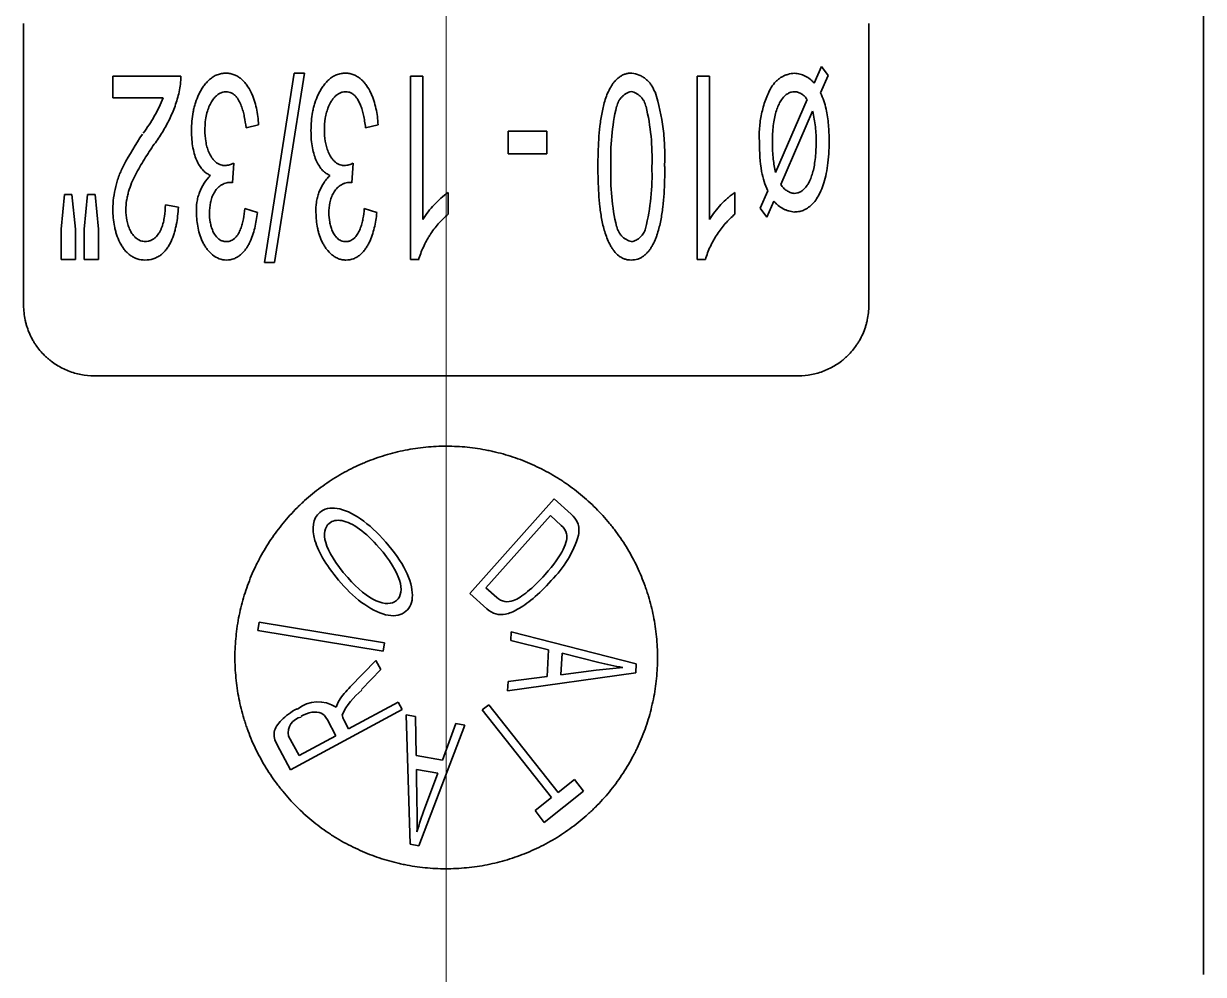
# Model space of a CAD drawing. Extents: x 6327 to 10269, y -393 to 3204.
# Drawn here: x 8702.67 to 8719.42, y 2379.53 to 2393.03 of the extents above; entities that cross this region are included whole.
import ezdxf

# ---------------------------------------------------------------- set-up
doc = ezdxf.new("R2010")
doc.units = 0
doc.header["$LTSCALE"] = 5
doc.layers.get('0').update_dxf_attribs({"linetype": 'CONTINUOUS', "lineweight": 0})
doc.layers.add('1', color=7, linetype='CONTINUOUS', true_color=0xffffff)

msp = doc.modelspace()

# ---------------------------------------------------------------- linework, layer by layer
at = {"color": 4}
msp.add_line((8708.673, 2412.526), (8708.673, 2312.526), dxfattribs=at)
at = {"layer": '1', "color": 7, "linetype": 'Continuous', "lineweight": 35}
for p, q in [((8719.423, 2379.526), (8719.423, 2419.026)), ((8702.673, 2389.026), (8702.673, 2393.026)), ((8714.673, 2393.026), (8714.673, 2389.026)), ((8713.897, 2392.178), (8714, 2392.417)), ((8714, 2392.417), (8714.095, 2392.29)), ((8703.939, 2392.279), (8704.904, 2392.279)), ((8703.939, 2392.279), (8703.939, 2391.971)), ((8706.093, 2389.635), (8706.515, 2392.322)), ((8706.66, 2392.322), (8706.237, 2389.635)), ((8706.515, 2392.322), (8706.66, 2392.322)), ((8708.164, 2392.279), (8708.342, 2392.279)), ((8708.164, 2392.279), (8708.164, 2389.679)), ((8708.342, 2390.245), (8708.342, 2392.279)), ((8712.234, 2392.279), (8712.412, 2392.279)), ((8712.234, 2392.279), (8712.234, 2389.679)), ((8712.412, 2390.245), (8712.412, 2392.279)), ((8714.095, 2392.29), (8713.988, 2392.043)), ((8704.654, 2391.971), (8703.939, 2391.971)), ((8713.35, 2390.913), (8713.796, 2391.948)), ((8713.875, 2391.781), (8713.425, 2390.741)), ((8706.01, 2391.589), (8705.831, 2391.547)), ((8707.706, 2391.589), (8707.528, 2391.547)), ((8709.551, 2391.498), (8710.102, 2391.498)), ((8709.551, 2391.498), (8709.551, 2391.177)), ((8710.102, 2391.177), (8710.102, 2391.498)), ((8710.102, 2391.177), (8709.551, 2391.177)), ((8705.637, 2390.766), (8705.657, 2391.046)), ((8707.333, 2390.767), (8707.353, 2391.046)), ((8703.205, 2390.105), (8703.253, 2390.6)), ((8703.253, 2390.6), (8703.36, 2390.6)), ((8703.36, 2390.6), (8703.41, 2390.105)), ((8703.534, 2390.105), (8703.58, 2390.6)), ((8703.58, 2390.6), (8703.689, 2390.6)), ((8703.689, 2390.6), (8703.738, 2390.105)), ((8708.701, 2390.32), (8708.701, 2390.629)), ((8712.771, 2390.32), (8712.771, 2390.629)), ((8713.13, 2390.404), (8713.237, 2390.65)), ((8704.686, 2390.453), (8704.87, 2390.42)), ((8705.813, 2390.4), (8705.992, 2390.342)), ((8707.51, 2390.4), (8707.688, 2390.342)), ((8713.227, 2390.279), (8713.13, 2390.404)), ((8713.324, 2390.506), (8713.227, 2390.279)), ((8703.205, 2390.105), (8703.205, 2389.679)), ((8703.41, 2389.679), (8703.41, 2390.105)), ((8703.534, 2390.105), (8703.534, 2389.679)), ((8703.738, 2389.679), (8703.738, 2390.105)), ((8703.41, 2389.679), (8703.205, 2389.679)), ((8703.738, 2389.679), (8703.534, 2389.679)), ((8706.237, 2389.635), (8706.093, 2389.635)), ((8708.279, 2389.679), (8708.164, 2389.679)), ((8712.352, 2389.679), (8712.234, 2389.679)), ((8703.673, 2388.026), (8713.673, 2388.026)), ((8710.205, 2386.278), (8709.006, 2384.935)), ((8710.448, 2386.061), (8710.205, 2386.278)), ((8709.237, 2385.014), (8710.152, 2386.04)), ((8710.152, 2386.04), (8710.306, 2385.902)), ((8709.006, 2384.935), (8709.248, 2384.719)), ((8709.391, 2384.877), (8709.237, 2385.014)), ((8706.019, 2384.527), (8706, 2384.41)), ((8706, 2384.41), (8707.776, 2384.116)), ((8707.795, 2384.234), (8706.019, 2384.527)), ((8709.59, 2384.266), (8709.597, 2384.392)), ((8711.372, 2383.935), (8709.597, 2384.392)), ((8707.776, 2384.116), (8707.795, 2384.234)), ((8709.59, 2384.266), (8710.127, 2384.135)), ((8710.127, 2384.135), (8710.104, 2383.757)), ((8710.299, 2383.782), (8710.318, 2384.087)), ((8710.318, 2384.087), (8710.84, 2383.956)), ((8707.673, 2383.984), (8707.31, 2383.609)), ((8707.744, 2383.854), (8707.673, 2383.984)), ((8711.372, 2383.935), (8711.365, 2383.808)), ((8707.47, 2383.571), (8707.744, 2383.854)), ((8709.545, 2383.551), (8711.365, 2383.808)), ((8710.104, 2383.757), (8709.554, 2383.687)), ((8710.803, 2383.844), (8710.299, 2383.782)), ((8709.545, 2383.551), (8709.554, 2383.687)), ((8707.992, 2383.392), (8707.288, 2383.013)), ((8708.049, 2383.287), (8707.992, 2383.392)), ((8706.464, 2382.433), (8708.049, 2383.287)), ((8708.239, 2383.188), (8708.105, 2383.211)), ((8708.105, 2383.211), (8708.16, 2381.375)), ((8709.276, 2383.356), (8709.183, 2383.282)), ((8709.183, 2383.282), (8710.166, 2382.036)), ((8710.26, 2382.11), (8709.276, 2383.356)), ((8706.986, 2383.14), (8707.107, 2382.915)), ((8707.288, 2383.013), (8707.218, 2383.143)), ((8708.239, 2383.188), (8708.248, 2382.634)), ((8708.286, 2381.353), (8708.935, 2383.067)), ((8708.811, 2383.089), (8708.621, 2382.569)), ((8708.935, 2383.067), (8708.811, 2383.089)), ((8706.583, 2382.633), (8706.433, 2382.911)), ((8707.107, 2382.915), (8706.583, 2382.633)), ((8706.275, 2382.785), (8706.464, 2382.433)), ((8708.621, 2382.569), (8708.248, 2382.634)), ((8708.252, 2382.437), (8708.258, 2381.929)), ((8708.252, 2382.437), (8708.553, 2382.384)), ((8708.553, 2382.384), (8708.365, 2381.879)), ((8710.492, 2382.293), (8710.26, 2382.11)), ((8710.624, 2382.127), (8710.492, 2382.293)), ((8710.166, 2382.036), (8709.934, 2381.852)), ((8710.065, 2381.685), (8710.624, 2382.127)), ((8709.934, 2381.852), (8710.065, 2381.685)), ((8708.16, 2381.375), (8708.286, 2381.353))]:
    msp.add_line(p, q, dxfattribs=at)
for centre, radius, start, end in [((8710.178, 2385.758), 0.405, 27.0957, 48.2605), ((8710.131, 2385.706), 0.263, 17.1388, 48.2605), ((8710.241, 2385.834), 0.317, 346.8867, 20.1022), ((8709.053, 2386.225), 1.569, 315.1419, 342.8269), ((8709.544, 2385.048), 0.23, 228.2605, 291.4392), ((8711.875, 2375.803), 8.112, 94.9161, 97.5911), ((8711.885, 2388.127), 4.3, 255.9385, 260.5571), ((8708.357, 2382.593), 1.459, 135.875, 145.744), ((8708.037, 2382.83), 0.922, 127.4414, 155.8018), ((8706.854, 2382.934), 0.462, 56.3406, 129.2567), ((8707.486, 2383.214), 0.39, 149.005, 164.3647), ((8707.394, 2383.237), 0.2, 188.3447, 208.311), ((8706.664, 2382.951), 0.235, 101.8972, 189.9808), ((8700.148, 2381.748), 8.112, 358.6035, 1.2786), ((8712.396, 2380.382), 4.3, 159.6259, 164.2445)]:
    msp.add_arc(centre, radius, start, end, dxfattribs=at)
for points in [[(8704.904, 2392.279), (8704.905, 2392.204), (8704.898, 2392.13), (8704.882, 2392.057)], [(8705.546, 2392.059), (8705.53, 2392.059), (8705.5, 2392.055), (8705.454, 2392.036), (8705.41, 2392.005), (8705.368, 2391.959), (8705.329, 2391.899), (8705.296, 2391.825), (8705.269, 2391.738), (8705.251, 2391.635), (8705.247, 2391.557), (8705.247, 2391.516)], [(8707.528, 2391.547), (8707.524, 2391.58), (8707.515, 2391.642), (8707.499, 2391.727), (8707.48, 2391.803), (8707.457, 2391.87), (8707.43, 2391.928), (8707.399, 2391.976), (8707.365, 2392.013), (8707.328, 2392.039), (8707.288, 2392.055), (8707.258, 2392.059), (8707.242, 2392.059)], [(8713.621, 2392.059), (8713.605, 2392.059), (8713.575, 2392.055), (8713.531, 2392.039), (8713.49, 2392.011), (8713.45, 2391.971), (8713.414, 2391.918), (8713.381, 2391.851), (8713.354, 2391.772), (8713.332, 2391.681), (8713.316, 2391.579), (8713.306, 2391.464), (8713.304, 2391.38), (8713.304, 2391.335)], [(8713.988, 2392.043), (8714.005, 2392.006), (8714.036, 2391.931), (8714.058, 2391.853), (8714.067, 2391.813)], [(8711.092, 2391.849), (8711.059, 2391.709), (8711.013, 2391.427), (8711.005, 2391.14), (8711.011, 2390.996)], [(8711.593, 2390.996), (8711.599, 2391.141), (8711.59, 2391.427), (8711.543, 2391.71), (8711.51, 2391.85)], [(8714.067, 2391.812), (8714.082, 2391.739), (8714.103, 2391.59), (8714.109, 2391.439), (8714.109, 2391.363)], [(8704.095, 2391.014), (8704.176, 2391.167), (8704.264, 2391.314), (8704.36, 2391.456)], [(8713.151, 2390.925), (8713.129, 2391.062), (8713.119, 2391.2), (8713.12, 2391.339)], [(8713.304, 2391.335), (8713.304, 2391.256), (8713.308, 2391.178), (8713.316, 2391.099)], [(8713.615, 2390.616), (8713.63, 2390.616), (8713.66, 2390.619), (8713.701, 2390.636), (8713.742, 2390.663), (8713.78, 2390.703), (8713.816, 2390.756), (8713.848, 2390.823), (8713.875, 2390.901), (8713.896, 2390.992), (8713.912, 2391.094), (8713.922, 2391.207), (8713.924, 2391.291), (8713.924, 2391.335)], [(8714.109, 2391.363), (8714.109, 2391.298), (8714.105, 2391.173), (8714.088, 2391.007), (8714.062, 2390.86), (8714.026, 2390.732), (8713.983, 2390.624), (8713.933, 2390.536), (8713.878, 2390.467), (8713.819, 2390.415), (8713.757, 2390.379), (8713.692, 2390.357), (8713.645, 2390.352), (8713.621, 2390.352)], [(8713.316, 2391.099), (8713.324, 2391.036), (8713.335, 2390.974), (8713.35, 2390.913)], [(8711.011, 2390.996), (8711.005, 2390.852), (8711.013, 2390.566), (8711.059, 2390.283), (8711.092, 2390.143)], [(8711.503, 2390.118), (8711.539, 2390.262), (8711.589, 2390.553), (8711.598, 2390.848), (8711.593, 2390.996)], [(8713.237, 2390.65), (8713.199, 2390.738), (8713.17, 2390.83), (8713.151, 2390.925)], [(8707.333, 2390.766), (8707.324, 2390.769), (8707.315, 2390.77), (8707.305, 2390.771)], [(8706.877, 2386.084), (8706.781, 2386), (8706.736, 2385.724), (8706.984, 2385.307), (8707.181, 2385.082)], [(8707.815, 2385.664), (8707.697, 2385.799), (8707.455, 2386.023), (8707.11, 2386.178), (8706.939, 2386.139), (8706.877, 2386.084)], [(8707.275, 2385.16), (8707.097, 2385.364), (8706.902, 2385.694), (8706.948, 2385.875), (8707.011, 2385.93)], [(8707.011, 2385.93), (8707.056, 2385.969), (8707.18, 2385.996), (8707.437, 2385.874), (8707.625, 2385.695), (8707.721, 2385.585)], [(8707.721, 2385.585), (8707.874, 2385.41), (8708.065, 2385.095), (8708.034, 2384.895), (8707.967, 2384.836)], [(8708.102, 2384.683), (8708.161, 2384.734), (8708.226, 2384.888), (8708.127, 2385.251), (8707.935, 2385.527), (8707.815, 2385.664)], [(8710.077, 2385.204), (8709.987, 2385.102), (8709.821, 2384.941), (8709.687, 2384.858), (8709.628, 2384.834)], [(8707.181, 2385.082), (8707.285, 2384.963), (8707.514, 2384.752), (8707.865, 2384.588), (8708.038, 2384.627), (8708.102, 2384.683)], [(8707.967, 2384.836), (8707.901, 2384.778), (8707.697, 2384.777), (8707.418, 2384.997), (8707.275, 2385.16)], [(8706.556, 2383.299), (8706.469, 2383.252), (8706.315, 2383.137), (8706.205, 2382.968), (8706.237, 2382.855), (8706.275, 2382.785)], [(8706.613, 2383.192), (8706.664, 2383.219), (8706.772, 2383.258), (8706.903, 2383.252), (8706.96, 2383.188), (8706.986, 2383.14)]]:
    msp.add_open_spline(points, degree=3, dxfattribs=at)
for points, knots in [([(8705.548, 2392.322), (8705.526, 2392.322), (8705.495, 2392.32), (8705.464, 2392.313), (8705.443, 2392.307), (8705.433, 2392.304), (8705.403, 2392.292), (8705.384, 2392.283), (8705.356, 2392.266), (8705.348, 2392.26), (8705.33, 2392.247), (8705.322, 2392.24), (8705.297, 2392.218), (8705.282, 2392.203), (8705.254, 2392.171), (8705.24, 2392.154), (8705.215, 2392.118), (8705.203, 2392.1), (8705.181, 2392.062), (8705.171, 2392.042), (8705.143, 2391.984), (8705.127, 2391.943), (8705.106, 2391.88), (8705.1, 2391.859), (8705.089, 2391.816), (8705.084, 2391.795), (8705.063, 2391.686), (8705.056, 2391.598), (8705.056, 2391.51)], [0, 0, 0, 0, 0.0625, 0.09375, 0.09375, 0.125, 0.125, 0.1875, 0.1875, 0.21875, 0.21875, 0.25, 0.25, 0.3125, 0.3125, 0.375, 0.375, 0.4375, 0.4375, 0.5, 0.5, 0.625, 0.625, 0.6875, 0.6875, 0.75, 0.75, 1, 1, 1, 1]), ([(8706.01, 2391.589), (8706.007, 2391.629), (8706.004, 2391.669), (8705.993, 2391.747), (8705.987, 2391.786), (8705.97, 2391.864), (8705.959, 2391.902), (8705.941, 2391.958), (8705.934, 2391.977), (8705.919, 2392.014), (8705.911, 2392.032), (8705.885, 2392.086), (8705.865, 2392.121), (8705.83, 2392.169), (8705.818, 2392.184), (8705.798, 2392.206), (8705.791, 2392.213), (8705.776, 2392.227), (8705.769, 2392.234), (8705.747, 2392.253), (8705.731, 2392.264), (8705.706, 2392.28), (8705.697, 2392.285), (8705.679, 2392.293), (8705.653, 2392.305), (8705.625, 2392.313), (8705.596, 2392.319), (8705.587, 2392.32), (8705.567, 2392.322), (8705.558, 2392.322), (8705.548, 2392.322)], [0, 0, 0, 0, 0.125, 0.125, 0.25, 0.25, 0.375, 0.375, 0.4375, 0.4375, 0.5, 0.5, 0.625, 0.625, 0.6875, 0.6875, 0.71875, 0.71875, 0.75, 0.75, 0.8125, 0.8125, 0.84375, 0.84375, 0.875, 0.9375, 0.9375, 0.96875, 0.96875, 1, 1, 1, 1]), ([(8707.244, 2392.322), (8707.222, 2392.322), (8707.19, 2392.319), (8707.158, 2392.312), (8707.137, 2392.306), (8707.126, 2392.303), (8707.096, 2392.291), (8707.077, 2392.281), (8707.049, 2392.263), (8707.04, 2392.257), (8707.023, 2392.244), (8707.014, 2392.237), (8706.99, 2392.215), (8706.975, 2392.199), (8706.947, 2392.166), (8706.933, 2392.149), (8706.914, 2392.122), (8706.908, 2392.113), (8706.897, 2392.094), (8706.88, 2392.066), (8706.865, 2392.038), (8706.837, 2391.979), (8706.821, 2391.938), (8706.801, 2391.876), (8706.795, 2391.855), (8706.785, 2391.812), (8706.78, 2391.791), (8706.759, 2391.684), (8706.753, 2391.597), (8706.753, 2391.51)], [0, 0, 0, 0, 0.0625, 0.09375, 0.09375, 0.125, 0.125, 0.1875, 0.1875, 0.21875, 0.21875, 0.25, 0.25, 0.3125, 0.3125, 0.375, 0.375, 0.40625, 0.40625, 0.4375, 0.5, 0.5, 0.625, 0.625, 0.6875, 0.6875, 0.75, 0.75, 1, 1, 1, 1]), ([(8707.706, 2391.589), (8707.702, 2391.668), (8707.692, 2391.746), (8707.667, 2391.861), (8707.657, 2391.898), (8707.638, 2391.954), (8707.632, 2391.973), (8707.617, 2392.01), (8707.609, 2392.028), (8707.583, 2392.082), (8707.564, 2392.117), (8707.529, 2392.165), (8707.516, 2392.181), (8707.49, 2392.211), (8707.476, 2392.224), (8707.454, 2392.244), (8707.446, 2392.25), (8707.43, 2392.262), (8707.422, 2392.267), (8707.396, 2392.283), (8707.379, 2392.292), (8707.351, 2392.303), (8707.342, 2392.307), (8707.323, 2392.312), (8707.313, 2392.315), (8707.284, 2392.32), (8707.264, 2392.322), (8707.244, 2392.322)], [0, 0, 0, 0, 0.25, 0.25, 0.375, 0.375, 0.4375, 0.4375, 0.5, 0.5, 0.625, 0.625, 0.6875, 0.6875, 0.75, 0.75, 0.78125, 0.78125, 0.8125, 0.8125, 0.875, 0.875, 0.90625, 0.90625, 0.9375, 0.9375, 1, 1, 1, 1]), ([(8710.827, 2390.996), (8710.827, 2391.061), (8710.828, 2391.125), (8710.831, 2391.253), (8710.834, 2391.317), (8710.842, 2391.445), (8710.848, 2391.508), (8710.863, 2391.636), (8710.872, 2391.699), (8710.891, 2391.793), (8710.898, 2391.825), (8710.913, 2391.887), (8710.922, 2391.917), (8710.941, 2391.978), (8710.952, 2392.009), (8710.978, 2392.068), (8710.992, 2392.096), (8711.016, 2392.138), (8711.025, 2392.151), (8711.043, 2392.178), (8711.052, 2392.19), (8711.073, 2392.214), (8711.083, 2392.226), (8711.107, 2392.248), (8711.119, 2392.258), (8711.145, 2392.277), (8711.158, 2392.285), (8711.179, 2392.295), (8711.186, 2392.299), (8711.201, 2392.305), (8711.208, 2392.307), (8711.231, 2392.314), (8711.246, 2392.318), (8711.277, 2392.322), (8711.292, 2392.322), (8711.308, 2392.322)], [0, 0, 0, 0, 0.125, 0.125, 0.25, 0.25, 0.375, 0.375, 0.5, 0.5, 0.5625, 0.5625, 0.625, 0.625, 0.6875, 0.6875, 0.75, 0.75, 0.78125, 0.78125, 0.8125, 0.8125, 0.84375, 0.84375, 0.875, 0.875, 0.90625, 0.90625, 0.921875, 0.921875, 0.9375, 0.9375, 0.96875, 0.96875, 1, 1, 1, 1]), ([(8711.308, 2392.324), (8711.345, 2392.319), (8711.38, 2392.31), (8711.431, 2392.288), (8711.448, 2392.28), (8711.479, 2392.26), (8711.494, 2392.25), (8711.515, 2392.232), (8711.522, 2392.226), (8711.536, 2392.213), (8711.542, 2392.207), (8711.561, 2392.186), (8711.584, 2392.157), (8711.603, 2392.125), (8711.616, 2392.099), (8711.619, 2392.091), (8711.626, 2392.073), (8711.63, 2392.064), (8711.633, 2392.055)], [0, 0, 0, 0, 0.25, 0.25, 0.375, 0.375, 0.5, 0.5, 0.5625, 0.5625, 0.625, 0.625, 0.75, 0.875, 0.875, 0.9375, 0.9375, 1, 1, 1, 1]), ([(8713.288, 2392.12), (8713.306, 2392.151), (8713.327, 2392.178), (8713.357, 2392.209), (8713.364, 2392.214), (8713.377, 2392.226), (8713.383, 2392.231), (8713.403, 2392.247), (8713.431, 2392.266), (8713.46, 2392.281), (8713.483, 2392.291), (8713.491, 2392.294), (8713.506, 2392.3), (8713.514, 2392.302), (8713.553, 2392.314), (8713.585, 2392.319), (8713.617, 2392.321)], [0, 0, 0, 0, 0.25, 0.25, 0.3125, 0.3125, 0.375, 0.375, 0.5, 0.625, 0.625, 0.6875, 0.6875, 0.75, 0.75, 1, 1, 1, 1]), ([(8713.617, 2392.321), (8713.644, 2392.32), (8713.67, 2392.316), (8713.708, 2392.306), (8713.721, 2392.302), (8713.746, 2392.293), (8713.758, 2392.287), (8713.794, 2392.269), (8713.817, 2392.255), (8713.849, 2392.229), (8713.859, 2392.22), (8713.879, 2392.2), (8713.888, 2392.189), (8713.897, 2392.178)], [0, 0, 0, 0, 0.25, 0.25, 0.375, 0.375, 0.5, 0.5, 0.75, 0.75, 0.875, 0.875, 1, 1, 1, 1]), ([(8713.12, 2391.339), (8713.115, 2391.408), (8713.116, 2391.475), (8713.126, 2391.61), (8713.136, 2391.677), (8713.157, 2391.776), (8713.165, 2391.809), (8713.184, 2391.874), (8713.194, 2391.906), (8713.229, 2392.001), (8713.256, 2392.062), (8713.286, 2392.121)], [0, 0, 0, 0, 0.25, 0.25, 0.5, 0.5, 0.625, 0.625, 0.75, 0.75, 1, 1, 1, 1]), ([(8704.372, 2391.471), (8704.429, 2391.547), (8704.481, 2391.628), (8704.575, 2391.794), (8704.618, 2391.881), (8704.656, 2391.97)], [0, 0, 0, 0, 0.5, 0.5, 1, 1, 1, 1]), ([(8704.883, 2392.056), (8704.866, 2391.988), (8704.846, 2391.921), (8704.799, 2391.791), (8704.746, 2391.664), (8704.68, 2391.544), (8704.626, 2391.456), (8704.607, 2391.427), (8704.569, 2391.37), (8704.549, 2391.342), (8704.528, 2391.315)], [0, 0, 0, 0, 0.25, 0.25, 0.5, 0.75, 0.75, 0.875, 0.875, 1, 1, 1, 1]), ([(8705.831, 2391.547), (8705.825, 2391.6), (8705.817, 2391.653), (8705.801, 2391.731), (8705.795, 2391.757), (8705.781, 2391.809), (8705.773, 2391.834), (8705.754, 2391.884), (8705.743, 2391.908), (8705.724, 2391.943), (8705.717, 2391.954), (8705.701, 2391.976), (8705.693, 2391.987), (8705.675, 2392.006), (8705.665, 2392.015), (8705.65, 2392.026), (8705.644, 2392.03), (8705.633, 2392.037), (8705.627, 2392.04), (8705.61, 2392.048), (8705.597, 2392.052), (8705.572, 2392.057), (8705.559, 2392.059), (8705.546, 2392.059)], [0, 0, 0, 0, 0.25, 0.25, 0.375, 0.375, 0.5, 0.5, 0.625, 0.625, 0.6875, 0.6875, 0.75, 0.75, 0.8125, 0.8125, 0.84375, 0.84375, 0.875, 0.875, 0.9375, 0.9375, 1, 1, 1, 1]), ([(8707.242, 2392.059), (8707.228, 2392.059), (8707.214, 2392.057), (8707.187, 2392.05), (8707.173, 2392.045), (8707.148, 2392.033), (8707.136, 2392.025), (8707.113, 2392.008), (8707.102, 2391.999), (8707.083, 2391.979), (8707.073, 2391.968), (8707.056, 2391.946), (8707.048, 2391.934), (8707.026, 2391.898), (8707.013, 2391.873), (8706.997, 2391.834), (8706.992, 2391.82), (8706.983, 2391.793), (8706.979, 2391.78), (8706.968, 2391.739), (8706.961, 2391.711), (8706.947, 2391.628), (8706.943, 2391.572), (8706.943, 2391.516)], [0, 0, 0, 0, 0.0625, 0.0625, 0.125, 0.125, 0.1875, 0.1875, 0.25, 0.25, 0.3125, 0.3125, 0.375, 0.375, 0.5, 0.5, 0.5625, 0.5625, 0.625, 0.625, 0.75, 0.75, 1, 1, 1, 1]), ([(8711.3, 2392.063), (8711.275, 2392.057), (8711.251, 2392.047), (8711.217, 2392.027), (8711.206, 2392.02), (8711.186, 2392.004), (8711.176, 2391.995), (8711.158, 2391.977), (8711.15, 2391.967), (8711.134, 2391.945), (8711.12, 2391.923), (8711.109, 2391.899), (8711.1, 2391.875), (8711.096, 2391.862), (8711.093, 2391.849)], [0, 0, 0, 0, 0.25, 0.25, 0.375, 0.375, 0.5, 0.5, 0.625, 0.625, 0.75, 0.875, 0.875, 1, 1, 1, 1]), ([(8711.509, 2391.85), (8711.503, 2391.876), (8711.494, 2391.901), (8711.475, 2391.935), (8711.468, 2391.946), (8711.452, 2391.967), (8711.444, 2391.977), (8711.43, 2391.991), (8711.425, 2391.996), (8711.415, 2392.004), (8711.41, 2392.009), (8711.395, 2392.021), (8711.373, 2392.035), (8711.35, 2392.046), (8711.326, 2392.056), (8711.314, 2392.06), (8711.301, 2392.063)], [0, 0, 0, 0, 0.25, 0.25, 0.375, 0.375, 0.5, 0.5, 0.5625, 0.5625, 0.625, 0.625, 0.75, 0.875, 0.875, 1, 1, 1, 1]), ([(8711.638, 2392.057), (8711.692, 2391.884), (8711.73, 2391.71), (8711.764, 2391.445), (8711.771, 2391.356), (8711.777, 2391.177), (8711.777, 2391.087), (8711.772, 2390.997)], [0, 0, 0, 0, 0.5, 0.5, 0.75, 0.75, 1, 1, 1, 1]), ([(8713.796, 2391.948), (8713.786, 2391.964), (8713.775, 2391.979), (8713.756, 2391.998), (8713.75, 2392.004), (8713.736, 2392.016), (8713.721, 2392.026), (8713.706, 2392.034), (8713.69, 2392.042), (8713.682, 2392.045), (8713.657, 2392.054), (8713.641, 2392.057), (8713.623, 2392.059)], [0, 0, 0, 0, 0.25, 0.25, 0.375, 0.375, 0.5, 0.625, 0.625, 0.75, 0.75, 1, 1, 1, 1]), ([(8713.924, 2391.335), (8713.926, 2391.411), (8713.923, 2391.486), (8713.906, 2391.635), (8713.893, 2391.708), (8713.875, 2391.781)], [0, 0, 0, 0, 0.5, 0.5, 1, 1, 1, 1]), ([(8705.326, 2390.87), (8705.308, 2390.878), (8705.273, 2390.897), (8705.223, 2390.939), (8705.177, 2390.995), (8705.135, 2391.068), (8705.101, 2391.156), (8705.076, 2391.259), (8705.06, 2391.376), (8705.056, 2391.463), (8705.056, 2391.51)], [0, 0, 0, 0, 0.122262, 0.247653, 0.373044, 0.498435, 0.623827, 0.749218, 0.874609, 1, 1, 1, 1]), ([(8705.247, 2391.516), (8705.247, 2391.461), (8705.251, 2391.408), (8705.264, 2391.329), (8705.269, 2391.303), (8705.28, 2391.265), (8705.284, 2391.252), (8705.293, 2391.226), (8705.298, 2391.214), (8705.314, 2391.176), (8705.326, 2391.153), (8705.348, 2391.119), (8705.355, 2391.109), (8705.372, 2391.088), (8705.382, 2391.078), (8705.401, 2391.06), (8705.411, 2391.052), (8705.433, 2391.037), (8705.445, 2391.031), (8705.469, 2391.021), (8705.481, 2391.017), (8705.5, 2391.013), (8705.507, 2391.012), (8705.52, 2391.011), (8705.526, 2391.01), (8705.533, 2391.01)], [0, 0, 0, 0, 0.25, 0.25, 0.375, 0.375, 0.4375, 0.4375, 0.5, 0.5, 0.625, 0.625, 0.6875, 0.6875, 0.75, 0.75, 0.8125, 0.8125, 0.875, 0.875, 0.9375, 0.9375, 0.96875, 0.96875, 1, 1, 1, 1]), ([(8707.023, 2390.87), (8707.005, 2390.878), (8706.969, 2390.897), (8706.918, 2390.94), (8706.872, 2390.997), (8706.831, 2391.07), (8706.797, 2391.158), (8706.772, 2391.26), (8706.756, 2391.377), (8706.753, 2391.464), (8706.753, 2391.51)], [0, 0, 0, 0, 0.122256, 0.247648, 0.37304, 0.498432, 0.623824, 0.749216, 0.874608, 1, 1, 1, 1]), ([(8706.943, 2391.516), (8706.943, 2391.462), (8706.947, 2391.409), (8706.96, 2391.331), (8706.965, 2391.306), (8706.976, 2391.267), (8706.98, 2391.255), (8706.988, 2391.229), (8706.993, 2391.217), (8707.009, 2391.18), (8707.021, 2391.156), (8707.042, 2391.122), (8707.05, 2391.111), (8707.067, 2391.09), (8707.076, 2391.08), (8707.095, 2391.062), (8707.105, 2391.054), (8707.122, 2391.042), (8707.128, 2391.039), (8707.139, 2391.032), (8707.145, 2391.029), (8707.163, 2391.021), (8707.176, 2391.017), (8707.196, 2391.013), (8707.202, 2391.012), (8707.216, 2391.011), (8707.223, 2391.01), (8707.229, 2391.01)], [0, 0, 0, 0, 0.25, 0.25, 0.375, 0.375, 0.4375, 0.4375, 0.5, 0.5, 0.625, 0.625, 0.6875, 0.6875, 0.75, 0.75, 0.8125, 0.8125, 0.84375, 0.84375, 0.875, 0.875, 0.9375, 0.9375, 0.96875, 0.96875, 1, 1, 1, 1]), ([(8704.528, 2391.315), (8704.48, 2391.245), (8704.433, 2391.174), (8704.366, 2391.065), (8704.344, 2391.028), (8704.301, 2390.954), (8704.281, 2390.917), (8704.222, 2390.803), (8704.188, 2390.725), (8704.158, 2390.62), (8704.153, 2390.599), (8704.143, 2390.556), (8704.139, 2390.535), (8704.129, 2390.47), (8704.125, 2390.426), (8704.125, 2390.382)], [0, 0, 0, 0, 0.25, 0.25, 0.375, 0.375, 0.5, 0.5, 0.75, 0.75, 0.8125, 0.8125, 0.875, 0.875, 1, 1, 1, 1]), ([(8703.94, 2390.39), (8703.94, 2390.445), (8703.944, 2390.499), (8703.958, 2390.607), (8703.967, 2390.66), (8703.987, 2390.738), (8703.994, 2390.764), (8704.01, 2390.816), (8704.019, 2390.842), (8704.048, 2390.918), (8704.07, 2390.967), (8704.095, 2391.014)], [0, 0, 0, 0, 0.25, 0.25, 0.5, 0.5, 0.625, 0.625, 0.75, 0.75, 1, 1, 1, 1]), ([(8705.533, 2391.01), (8705.555, 2391.012), (8705.576, 2391.016), (8705.617, 2391.028), (8705.637, 2391.036), (8705.657, 2391.046)], [0, 0, 0, 0, 0.5, 0.5, 1, 1, 1, 1]), ([(8707.229, 2391.01), (8707.251, 2391.012), (8707.272, 2391.016), (8707.303, 2391.025), (8707.313, 2391.028), (8707.334, 2391.036), (8707.343, 2391.041), (8707.353, 2391.046)], [0, 0, 0, 0, 0.5, 0.5, 0.75, 0.75, 1, 1, 1, 1]), ([(8710.827, 2390.996), (8710.827, 2390.933), (8710.828, 2390.869), (8710.831, 2390.741), (8710.834, 2390.677), (8710.842, 2390.55), (8710.847, 2390.486), (8710.862, 2390.36), (8710.871, 2390.296), (8710.896, 2390.172), (8710.911, 2390.11), (8710.941, 2390.02), (8710.952, 2389.99), (8710.976, 2389.931), (8710.99, 2389.902), (8711.013, 2389.86), (8711.022, 2389.846), (8711.039, 2389.819), (8711.048, 2389.806), (8711.078, 2389.769), (8711.1, 2389.747), (8711.131, 2389.723), (8711.138, 2389.718), (8711.151, 2389.71), (8711.172, 2389.698), (8711.193, 2389.688), (8711.216, 2389.681), (8711.223, 2389.679), (8711.238, 2389.675), (8711.262, 2389.67), (8711.285, 2389.669), (8711.301, 2389.669)], [0, 0, 0, 0, 0.125, 0.125, 0.25, 0.25, 0.375, 0.375, 0.5, 0.5, 0.625, 0.625, 0.6875, 0.6875, 0.75, 0.75, 0.78125, 0.78125, 0.8125, 0.8125, 0.875, 0.875, 0.890625, 0.890625, 0.90625, 0.9375, 0.9375, 0.953125, 0.953125, 0.96875, 1, 1, 1, 1]), ([(8711.776, 2390.996), (8711.776, 2390.932), (8711.776, 2390.868), (8711.772, 2390.74), (8711.769, 2390.676), (8711.761, 2390.549), (8711.755, 2390.485), (8711.74, 2390.358), (8711.731, 2390.294), (8711.713, 2390.201), (8711.706, 2390.169), (8711.691, 2390.108), (8711.682, 2390.077), (8711.668, 2390.031), (8711.662, 2390.016), (8711.652, 2389.986), (8711.646, 2389.971), (8711.627, 2389.927), (8711.613, 2389.898), (8711.589, 2389.857), (8711.581, 2389.843), (8711.563, 2389.817), (8711.544, 2389.792), (8711.523, 2389.768), (8711.506, 2389.752), (8711.5, 2389.747), (8711.488, 2389.736), (8711.482, 2389.731), (8711.463, 2389.717), (8711.45, 2389.709), (8711.429, 2389.698), (8711.422, 2389.695), (8711.408, 2389.689), (8711.4, 2389.686), (8711.363, 2389.673), (8711.332, 2389.669), (8711.301, 2389.669)], [0, 0, 0, 0, 0.125, 0.125, 0.25, 0.25, 0.375, 0.375, 0.5, 0.5, 0.5625, 0.5625, 0.625, 0.625, 0.65625, 0.65625, 0.6875, 0.6875, 0.75, 0.75, 0.78125, 0.78125, 0.8125, 0.84375, 0.84375, 0.859375, 0.859375, 0.875, 0.875, 0.90625, 0.90625, 0.921875, 0.921875, 0.9375, 0.9375, 1, 1, 1, 1]), ([(8705.128, 2390.342), (8705.125, 2390.392), (8705.127, 2390.44), (8705.137, 2390.512), (8705.142, 2390.536), (8705.155, 2390.584), (8705.162, 2390.607), (8705.188, 2390.675), (8705.21, 2390.718), (8705.262, 2390.799), (8705.292, 2390.836), (8705.326, 2390.87)], [0, 0, 0, 0, 0.25, 0.25, 0.375, 0.375, 0.5, 0.5, 0.75, 0.75, 1, 1, 1, 1]), ([(8705.312, 2390.336), (8705.312, 2390.386), (8705.316, 2390.436), (8705.331, 2390.508), (8705.337, 2390.532), (8705.35, 2390.567), (8705.354, 2390.579), (8705.365, 2390.601), (8705.376, 2390.623), (8705.389, 2390.644), (8705.403, 2390.664), (8705.411, 2390.674), (8705.435, 2390.701), (8705.454, 2390.717), (8705.479, 2390.733), (8705.484, 2390.736), (8705.495, 2390.742), (8705.511, 2390.751), (8705.539, 2390.761), (8705.562, 2390.766), (8705.586, 2390.77), (8705.598, 2390.771), (8705.61, 2390.77)], [0, 0, 0, 0, 0.25, 0.25, 0.375, 0.375, 0.4375, 0.4375, 0.5, 0.5625, 0.5625, 0.625, 0.625, 0.75, 0.75, 0.78125, 0.78125, 0.8125, 0.875, 0.9375, 0.9375, 1, 1, 1, 1]), ([(8705.637, 2390.766), (8705.632, 2390.768), (8705.628, 2390.768), (8705.618, 2390.77), (8705.614, 2390.77), (8705.609, 2390.771)], [0, 0, 0, 0, 0.5, 0.5, 1, 1, 1, 1]), ([(8706.824, 2390.342), (8706.821, 2390.391), (8706.823, 2390.44), (8706.834, 2390.511), (8706.838, 2390.535), (8706.848, 2390.57), (8706.851, 2390.582), (8706.858, 2390.605), (8706.862, 2390.617), (8706.884, 2390.673), (8706.905, 2390.716), (8706.938, 2390.767), (8706.945, 2390.777), (8706.959, 2390.797), (8706.981, 2390.826), (8707.006, 2390.853), (8707.023, 2390.87)], [0, 0, 0, 0, 0.25, 0.25, 0.375, 0.375, 0.4375, 0.4375, 0.5, 0.5, 0.75, 0.75, 0.8125, 0.8125, 0.875, 1, 1, 1, 1]), ([(8707.307, 2390.77), (8707.282, 2390.771), (8707.258, 2390.767), (8707.229, 2390.758), (8707.223, 2390.756), (8707.212, 2390.752), (8707.195, 2390.745), (8707.179, 2390.736), (8707.158, 2390.722), (8707.149, 2390.714), (8707.13, 2390.698), (8707.122, 2390.69), (8707.105, 2390.671), (8707.098, 2390.662), (8707.084, 2390.641), (8707.077, 2390.631), (8707.059, 2390.599), (8707.049, 2390.577), (8707.037, 2390.542), (8707.034, 2390.53), (8707.027, 2390.506), (8707.024, 2390.494), (8707.012, 2390.434), (8707.008, 2390.386), (8707.008, 2390.336)], [0, 0, 0, 0, 0.125, 0.125, 0.15625, 0.15625, 0.1875, 0.25, 0.25, 0.3125, 0.3125, 0.375, 0.375, 0.4375, 0.4375, 0.5, 0.5, 0.625, 0.625, 0.6875, 0.6875, 0.75, 0.75, 1, 1, 1, 1]), ([(8713.425, 2390.74), (8713.435, 2390.723), (8713.448, 2390.707), (8713.468, 2390.685), (8713.476, 2390.679), (8713.491, 2390.666), (8713.499, 2390.66), (8713.523, 2390.644), (8713.54, 2390.636), (8713.576, 2390.622), (8713.595, 2390.618), (8713.613, 2390.615)], [0, 0, 0, 0, 0.25, 0.25, 0.375, 0.375, 0.5, 0.5, 0.75, 0.75, 1, 1, 1, 1]), ([(8708.342, 2390.245), (8708.389, 2390.321), (8708.443, 2390.391), (8708.562, 2390.519), (8708.628, 2390.577), (8708.701, 2390.629)], [0, 0, 0, 0, 0.5, 0.5, 1, 1, 1, 1]), ([(8712.413, 2390.245), (8712.46, 2390.322), (8712.514, 2390.392), (8712.604, 2390.488), (8712.636, 2390.519), (8712.685, 2390.562), (8712.702, 2390.576), (8712.736, 2390.604), (8712.753, 2390.617), (8712.771, 2390.629)], [0, 0, 0, 0, 0.5, 0.5, 0.75, 0.75, 0.875, 0.875, 1, 1, 1, 1]), ([(8704.396, 2389.669), (8704.435, 2389.669), (8704.474, 2389.674), (8704.521, 2389.688), (8704.53, 2389.692), (8704.548, 2389.699), (8704.575, 2389.711), (8704.601, 2389.727), (8704.633, 2389.751), (8704.648, 2389.764), (8704.677, 2389.793), (8704.69, 2389.809), (8704.715, 2389.841), (8704.726, 2389.859), (8704.748, 2389.894), (8704.757, 2389.913), (8704.784, 2389.969), (8704.798, 2390.008), (8704.817, 2390.068), (8704.822, 2390.088), (8704.832, 2390.129), (8704.837, 2390.15), (8704.849, 2390.211), (8704.855, 2390.252), (8704.864, 2390.336), (8704.868, 2390.378), (8704.87, 2390.42)], [0, 0, 0, 0, 0.125, 0.125, 0.15625, 0.15625, 0.1875, 0.25, 0.25, 0.3125, 0.3125, 0.375, 0.375, 0.4375, 0.4375, 0.5, 0.5, 0.625, 0.625, 0.6875, 0.6875, 0.75, 0.75, 0.875, 0.875, 1, 1, 1, 1]), ([(8704.686, 2390.453), (8704.685, 2390.397), (8704.682, 2390.342), (8704.669, 2390.259), (8704.664, 2390.232), (8704.654, 2390.191), (8704.65, 2390.178), (8704.642, 2390.151), (8704.637, 2390.138), (8704.627, 2390.112), (8704.621, 2390.1), (8704.609, 2390.075), (8704.602, 2390.063), (8704.58, 2390.028), (8704.563, 2390.007), (8704.539, 2389.984), (8704.533, 2389.98), (8704.523, 2389.972), (8704.506, 2389.96), (8704.489, 2389.951), (8704.471, 2389.944), (8704.464, 2389.942), (8704.452, 2389.938), (8704.433, 2389.934), (8704.413, 2389.932), (8704.4, 2389.932)], [0, 0, 0, 0, 0.25, 0.25, 0.375, 0.375, 0.4375, 0.4375, 0.5, 0.5, 0.5625, 0.5625, 0.625, 0.625, 0.75, 0.75, 0.78125, 0.78125, 0.8125, 0.875, 0.875, 0.90625, 0.90625, 0.9375, 1, 1, 1, 1]), ([(8705.55, 2389.93), (8705.574, 2389.93), (8705.597, 2389.935), (8705.63, 2389.949), (8705.641, 2389.955), (8705.66, 2389.969), (8705.67, 2389.977), (8705.696, 2390.003), (8705.71, 2390.023), (8705.729, 2390.055), (8705.734, 2390.066), (8705.745, 2390.088), (8705.75, 2390.099), (8705.763, 2390.133), (8705.771, 2390.157), (8705.784, 2390.204), (8705.789, 2390.228), (8705.803, 2390.301), (8705.809, 2390.351), (8705.813, 2390.4)], [0, 0, 0, 0, 0.125, 0.125, 0.1875, 0.1875, 0.25, 0.25, 0.375, 0.375, 0.4375, 0.4375, 0.5, 0.5, 0.625, 0.625, 0.75, 0.75, 1, 1, 1, 1]), ([(8707.246, 2389.93), (8707.258, 2389.93), (8707.271, 2389.931), (8707.288, 2389.935), (8707.294, 2389.937), (8707.306, 2389.941), (8707.312, 2389.943), (8707.328, 2389.95), (8707.339, 2389.957), (8707.354, 2389.967), (8707.359, 2389.971), (8707.368, 2389.979), (8707.381, 2389.992), (8707.393, 2390.006), (8707.408, 2390.026), (8707.414, 2390.036), (8707.433, 2390.068), (8707.443, 2390.09), (8707.46, 2390.136), (8707.468, 2390.159), (8707.481, 2390.207), (8707.486, 2390.231), (8707.5, 2390.303), (8707.506, 2390.351), (8707.51, 2390.4)], [0, 0, 0, 0, 0.0625, 0.0625, 0.09375, 0.09375, 0.125, 0.125, 0.1875, 0.1875, 0.21875, 0.21875, 0.25, 0.3125, 0.3125, 0.375, 0.375, 0.5, 0.5, 0.625, 0.625, 0.75, 0.75, 1, 1, 1, 1]), ([(8713.616, 2390.351), (8713.589, 2390.354), (8713.562, 2390.359), (8713.522, 2390.37), (8713.509, 2390.375), (8713.483, 2390.385), (8713.47, 2390.391), (8713.432, 2390.411), (8713.408, 2390.426), (8713.375, 2390.453), (8713.364, 2390.463), (8713.343, 2390.484), (8713.333, 2390.495), (8713.324, 2390.506)], [0, 0, 0, 0, 0.25, 0.25, 0.375, 0.375, 0.5, 0.5, 0.75, 0.75, 0.875, 0.875, 1, 1, 1, 1]), ([(8704.396, 2389.669), (8704.359, 2389.669), (8704.322, 2389.674), (8704.277, 2389.689), (8704.268, 2389.692), (8704.251, 2389.7), (8704.225, 2389.712), (8704.201, 2389.727), (8704.178, 2389.744), (8704.17, 2389.75), (8704.156, 2389.763), (8704.148, 2389.769), (8704.128, 2389.79), (8704.115, 2389.804), (8704.09, 2389.835), (8704.079, 2389.851), (8704.058, 2389.884), (8704.048, 2389.902), (8704.021, 2389.955), (8704.006, 2389.992), (8703.987, 2390.049), (8703.982, 2390.069), (8703.971, 2390.108), (8703.967, 2390.128), (8703.955, 2390.187), (8703.95, 2390.228), (8703.942, 2390.308), (8703.941, 2390.349), (8703.941, 2390.39)], [0, 0, 0, 0, 0.125, 0.125, 0.15625, 0.15625, 0.1875, 0.25, 0.25, 0.28125, 0.28125, 0.3125, 0.3125, 0.375, 0.375, 0.4375, 0.4375, 0.5, 0.5, 0.625, 0.625, 0.6875, 0.6875, 0.75, 0.75, 0.875, 0.875, 1, 1, 1, 1]), ([(8704.125, 2390.382), (8704.125, 2390.332), (8704.129, 2390.282), (8704.141, 2390.221), (8704.144, 2390.209), (8704.15, 2390.185), (8704.153, 2390.173), (8704.165, 2390.138), (8704.174, 2390.115), (8704.19, 2390.082), (8704.196, 2390.071), (8704.208, 2390.05), (8704.222, 2390.03), (8704.237, 2390.012), (8704.25, 2389.999), (8704.254, 2389.994), (8704.263, 2389.986), (8704.267, 2389.982), (8704.281, 2389.971), (8704.291, 2389.965), (8704.306, 2389.956), (8704.311, 2389.953), (8704.322, 2389.948), (8704.327, 2389.946), (8704.355, 2389.936), (8704.377, 2389.932), (8704.4, 2389.932)], [0, 0, 0, 0, 0.25, 0.25, 0.3125, 0.3125, 0.375, 0.375, 0.5, 0.5, 0.5625, 0.5625, 0.625, 0.6875, 0.6875, 0.71875, 0.71875, 0.75, 0.75, 0.8125, 0.8125, 0.84375, 0.84375, 0.875, 0.875, 1, 1, 1, 1]), ([(8705.554, 2389.669), (8705.518, 2389.669), (8705.483, 2389.675), (8705.415, 2389.701), (8705.384, 2389.719), (8705.327, 2389.765), (8705.303, 2389.791), (8705.269, 2389.834), (8705.259, 2389.85), (8705.239, 2389.881), (8705.23, 2389.897), (8705.205, 2389.946), (8705.191, 2389.979), (8705.167, 2390.049), (8705.157, 2390.085), (8705.142, 2390.158), (8705.137, 2390.194), (8705.129, 2390.268), (8705.128, 2390.305), (8705.128, 2390.342)], [0, 0, 0, 0, 0.125, 0.125, 0.25, 0.25, 0.375, 0.375, 0.4375, 0.4375, 0.5, 0.5, 0.625, 0.625, 0.75, 0.75, 0.875, 0.875, 1, 1, 1, 1]), ([(8705.312, 2390.336), (8705.312, 2390.293), (8705.315, 2390.249), (8705.327, 2390.185), (8705.331, 2390.164), (8705.344, 2390.122), (8705.351, 2390.101), (8705.364, 2390.071), (8705.369, 2390.062), (8705.38, 2390.043), (8705.385, 2390.033), (8705.404, 2390.006), (8705.418, 2389.99), (8705.438, 2389.973), (8705.442, 2389.969), (8705.45, 2389.963), (8705.455, 2389.96), (8705.468, 2389.951), (8705.478, 2389.946), (8705.492, 2389.94), (8705.497, 2389.939), (8705.508, 2389.936), (8705.513, 2389.934), (8705.529, 2389.931), (8705.539, 2389.93), (8705.55, 2389.93)], [0, 0, 0, 0, 0.25, 0.25, 0.375, 0.375, 0.5, 0.5, 0.5625, 0.5625, 0.625, 0.625, 0.75, 0.75, 0.78125, 0.78125, 0.8125, 0.8125, 0.875, 0.875, 0.90625, 0.90625, 0.9375, 0.9375, 1, 1, 1, 1]), ([(8705.554, 2389.669), (8705.59, 2389.669), (8705.625, 2389.675), (8705.667, 2389.69), (8705.675, 2389.694), (8705.691, 2389.702), (8705.715, 2389.714), (8705.737, 2389.73), (8705.758, 2389.747), (8705.765, 2389.753), (8705.778, 2389.766), (8705.798, 2389.785), (8705.815, 2389.807), (8705.836, 2389.836), (8705.846, 2389.851), (8705.865, 2389.883), (8705.874, 2389.899), (8705.898, 2389.949), (8705.912, 2389.983), (8705.936, 2390.052), (8705.946, 2390.088), (8705.964, 2390.159), (8705.971, 2390.196), (8705.983, 2390.269), (8705.988, 2390.306), (8705.992, 2390.342)], [0, 0, 0, 0, 0.125, 0.125, 0.15625, 0.15625, 0.1875, 0.25, 0.25, 0.28125, 0.28125, 0.3125, 0.375, 0.375, 0.4375, 0.4375, 0.5, 0.5, 0.625, 0.625, 0.75, 0.75, 0.875, 0.875, 1, 1, 1, 1]), ([(8707.25, 2389.669), (8707.232, 2389.669), (8707.213, 2389.67), (8707.187, 2389.675), (8707.178, 2389.677), (8707.16, 2389.682), (8707.152, 2389.685), (8707.126, 2389.695), (8707.109, 2389.703), (8707.086, 2389.717), (8707.078, 2389.722), (8707.063, 2389.733), (8707.056, 2389.739), (8707.02, 2389.768), (8706.996, 2389.795), (8706.963, 2389.838), (8706.953, 2389.854), (8706.933, 2389.885), (8706.925, 2389.901), (8706.9, 2389.95), (8706.886, 2389.983), (8706.868, 2390.035), (8706.863, 2390.053), (8706.853, 2390.089), (8706.849, 2390.106), (8706.838, 2390.16), (8706.833, 2390.196), (8706.826, 2390.269), (8706.824, 2390.306), (8706.824, 2390.342)], [0, 0, 0, 0, 0.0625, 0.0625, 0.09375, 0.09375, 0.125, 0.125, 0.1875, 0.1875, 0.21875, 0.21875, 0.25, 0.25, 0.375, 0.375, 0.4375, 0.4375, 0.5, 0.5, 0.625, 0.625, 0.6875, 0.6875, 0.75, 0.75, 0.875, 0.875, 1, 1, 1, 1]), ([(8707.008, 2390.336), (8707.008, 2390.293), (8707.012, 2390.25), (8707.023, 2390.187), (8707.027, 2390.166), (8707.036, 2390.135), (8707.039, 2390.125), (8707.047, 2390.104), (8707.051, 2390.094), (8707.064, 2390.064), (8707.074, 2390.045), (8707.092, 2390.018), (8707.098, 2390.009), (8707.113, 2389.993), (8707.12, 2389.985), (8707.136, 2389.97), (8707.145, 2389.964), (8707.163, 2389.952), (8707.173, 2389.947), (8707.193, 2389.939), (8707.203, 2389.936), (8707.224, 2389.931), (8707.235, 2389.93), (8707.246, 2389.93)], [0, 0, 0, 0, 0.25, 0.25, 0.375, 0.375, 0.4375, 0.4375, 0.5, 0.5, 0.625, 0.625, 0.6875, 0.6875, 0.75, 0.75, 0.8125, 0.8125, 0.875, 0.875, 0.9375, 0.9375, 1, 1, 1, 1]), ([(8707.25, 2389.669), (8707.287, 2389.669), (8707.323, 2389.675), (8707.365, 2389.691), (8707.374, 2389.695), (8707.39, 2389.703), (8707.414, 2389.716), (8707.437, 2389.732), (8707.458, 2389.75), (8707.465, 2389.756), (8707.478, 2389.769), (8707.484, 2389.775), (8707.502, 2389.796), (8707.514, 2389.81), (8707.535, 2389.839), (8707.545, 2389.855), (8707.564, 2389.887), (8707.572, 2389.903), (8707.596, 2389.952), (8707.61, 2389.986), (8707.633, 2390.055), (8707.643, 2390.09), (8707.66, 2390.161), (8707.667, 2390.197), (8707.679, 2390.27), (8707.684, 2390.306), (8707.688, 2390.342)], [0, 0, 0, 0, 0.125, 0.125, 0.15625, 0.15625, 0.1875, 0.25, 0.25, 0.28125, 0.28125, 0.3125, 0.3125, 0.375, 0.375, 0.4375, 0.4375, 0.5, 0.5, 0.625, 0.625, 0.75, 0.75, 0.875, 0.875, 1, 1, 1, 1]), ([(8708.701, 2390.32), (8708.65, 2390.277), (8708.604, 2390.231), (8708.518, 2390.133), (8708.479, 2390.081), (8708.434, 2390.012), (8708.426, 2389.998), (8708.409, 2389.97), (8708.4, 2389.956), (8708.377, 2389.912), (8708.362, 2389.883), (8708.321, 2389.793), (8708.298, 2389.732), (8708.279, 2389.669)], [0, 0, 0, 0, 0.25, 0.25, 0.5, 0.5, 0.5625, 0.5625, 0.625, 0.625, 0.75, 0.75, 1, 1, 1, 1]), ([(8712.771, 2390.32), (8712.723, 2390.279), (8712.678, 2390.234), (8712.593, 2390.139), (8712.554, 2390.088), (8712.501, 2390.006), (8712.484, 2389.978), (8712.452, 2389.921), (8712.437, 2389.892), (8712.395, 2389.803), (8712.372, 2389.742), (8712.352, 2389.679)], [0, 0, 0, 0, 0.25, 0.25, 0.5, 0.5, 0.625, 0.625, 0.75, 0.75, 1, 1, 1, 1]), ([(8711.093, 2390.143), (8711.099, 2390.117), (8711.109, 2390.092), (8711.128, 2390.057), (8711.135, 2390.046), (8711.15, 2390.025), (8711.159, 2390.015), (8711.173, 2390.001), (8711.177, 2389.997), (8711.187, 2389.988), (8711.192, 2389.984), (8711.208, 2389.972), (8711.23, 2389.958), (8711.253, 2389.946), (8711.277, 2389.937), (8711.29, 2389.933), (8711.302, 2389.93)], [0, 0, 0, 0, 0.25, 0.25, 0.375, 0.375, 0.5, 0.5, 0.5625, 0.5625, 0.625, 0.625, 0.75, 0.875, 0.875, 1, 1, 1, 1]), ([(8711.303, 2389.929), (8711.327, 2389.934), (8711.349, 2389.942), (8711.381, 2389.959), (8711.391, 2389.965), (8711.411, 2389.979), (8711.429, 2389.994), (8711.446, 2390.012), (8711.461, 2390.031), (8711.468, 2390.041), (8711.48, 2390.061), (8711.486, 2390.072), (8711.495, 2390.094), (8711.499, 2390.106), (8711.503, 2390.118)], [0, 0, 0, 0, 0.25, 0.25, 0.375, 0.375, 0.5, 0.625, 0.625, 0.75, 0.75, 0.875, 0.875, 1, 1, 1, 1]), ([(8702.673, 2389.026), (8702.673, 2388.955), (8702.681, 2388.885), (8702.699, 2388.799), (8702.703, 2388.782), (8702.712, 2388.748), (8702.717, 2388.732), (8702.733, 2388.682), (8702.746, 2388.65), (8702.774, 2388.587), (8702.789, 2388.557), (8702.814, 2388.513), (8702.823, 2388.499), (8702.841, 2388.471), (8702.851, 2388.457), (8702.899, 2388.389), (8702.942, 2388.341), (8703.001, 2388.285), (8703.013, 2388.275), (8703.038, 2388.254), (8703.05, 2388.244), (8703.088, 2388.214), (8703.114, 2388.196), (8703.194, 2388.146), (8703.25, 2388.118), (8703.337, 2388.084), (8703.367, 2388.074), (8703.427, 2388.056), (8703.457, 2388.049), (8703.548, 2388.032), (8703.61, 2388.026), (8703.673, 2388.026)], [0, 0, 0, 0, 0.125, 0.125, 0.15625, 0.15625, 0.1875, 0.1875, 0.25, 0.25, 0.3125, 0.3125, 0.34375, 0.34375, 0.375, 0.375, 0.5, 0.5, 0.53125, 0.53125, 0.5625, 0.5625, 0.625, 0.625, 0.75, 0.75, 0.8125, 0.8125, 0.875, 0.875, 1, 1, 1, 1]), ([(8714.673, 2389.026), (8714.673, 2388.955), (8714.665, 2388.885), (8714.647, 2388.799), (8714.643, 2388.782), (8714.634, 2388.748), (8714.629, 2388.732), (8714.612, 2388.682), (8714.6, 2388.65), (8714.572, 2388.587), (8714.557, 2388.557), (8714.532, 2388.513), (8714.523, 2388.499), (8714.505, 2388.471), (8714.495, 2388.457), (8714.447, 2388.389), (8714.404, 2388.341), (8714.345, 2388.285), (8714.333, 2388.275), (8714.308, 2388.254), (8714.296, 2388.244), (8714.258, 2388.214), (8714.232, 2388.196), (8714.152, 2388.146), (8714.096, 2388.118), (8714.009, 2388.084), (8713.979, 2388.074), (8713.919, 2388.056), (8713.889, 2388.049), (8713.798, 2388.032), (8713.736, 2388.026), (8713.673, 2388.026)], [0, 0, 0, 0, 0.125, 0.125, 0.15625, 0.15625, 0.1875, 0.1875, 0.25, 0.25, 0.3125, 0.3125, 0.34375, 0.34375, 0.375, 0.375, 0.5, 0.5, 0.53125, 0.53125, 0.5625, 0.5625, 0.625, 0.625, 0.75, 0.75, 0.8125, 0.8125, 0.875, 0.875, 1, 1, 1, 1]), ([(8711.673, 2384.026), (8711.673, 2384.125), (8711.668, 2384.224), (8711.649, 2384.419), (8711.62, 2384.613), (8711.572, 2384.804), (8711.536, 2384.922), (8711.529, 2384.945), (8711.513, 2384.992), (8711.505, 2385.016), (8711.48, 2385.086), (8711.462, 2385.132), (8711.406, 2385.268), (8711.322, 2385.444), (8711.222, 2385.611), (8711.14, 2385.733), (8711.112, 2385.773), (8711.068, 2385.833), (8711.053, 2385.852), (8711.023, 2385.891), (8710.946, 2385.987), (8710.799, 2386.149), (8710.583, 2386.345), (8710.426, 2386.462), (8710.324, 2386.531), (8710.303, 2386.544), (8710.262, 2386.571), (8710.199, 2386.61), (8710.135, 2386.646), (8710.006, 2386.715), (8709.83, 2386.799), (8709.646, 2386.866), (8709.505, 2386.909), (8709.457, 2386.922), (8709.385, 2386.94), (8709.361, 2386.946), (8709.313, 2386.957), (8709.192, 2386.983), (8708.973, 2387.016), (8708.777, 2387.026), (8708.581, 2387.026), (8708.482, 2387.022), (8708.284, 2387.002), (8708.186, 2386.988), (8707.993, 2386.95), (8707.803, 2386.902), (8707.619, 2386.836), (8707.505, 2386.789), (8707.482, 2386.78), (8707.437, 2386.76), (8707.414, 2386.749), (8707.347, 2386.718), (8707.303, 2386.696), (8707.174, 2386.627), (8707.006, 2386.526), (8706.85, 2386.411), (8706.736, 2386.318), (8706.699, 2386.286), (8706.644, 2386.236), (8706.626, 2386.22), (8706.591, 2386.186), (8706.503, 2386.1), (8706.355, 2385.938), (8706.181, 2385.704), (8706.079, 2385.537), (8706.021, 2385.428), (8706.009, 2385.406), (8705.987, 2385.362), (8705.954, 2385.296), (8705.924, 2385.229), (8705.868, 2385.094), (8705.801, 2384.91), (8705.753, 2384.72), (8705.723, 2384.575), (8705.715, 2384.526), (8705.703, 2384.453), (8705.7, 2384.428), (8705.694, 2384.379), (8705.68, 2384.256), (8705.673, 2384.132), (8705.673, 2384.032)], [0, 0, 0, 0, 0.03125, 0.03125, 0.0625, 0.09375, 0.09375, 0.101562, 0.101562, 0.109375, 0.109375, 0.125, 0.125, 0.15625, 0.1875, 0.1875, 0.203125, 0.203125, 0.210937, 0.210937, 0.21875, 0.25, 0.28125, 0.3125, 0.3125, 0.320312, 0.320312, 0.328125, 0.34375, 0.34375, 0.375, 0.40625, 0.40625, 0.421875, 0.421875, 0.429687, 0.429687, 0.4375, 0.46875, 0.5, 0.5, 0.53125, 0.53125, 0.5625, 0.5625, 0.59375, 0.625, 0.625, 0.632812, 0.632812, 0.640625, 0.640625, 0.65625, 0.65625, 0.6875, 0.71875, 0.71875, 0.734375, 0.734375, 0.742187, 0.742187, 0.75, 0.78125, 0.8125, 0.84375, 0.84375, 0.851562, 0.851562, 0.859375, 0.875, 0.875, 0.90625, 0.9375, 0.9375, 0.953125, 0.953125, 0.960938, 0.960938, 0.96875, 1, 1, 1, 1]), ([(8710.383, 2385.783), (8710.393, 2385.728), (8710.366, 2385.579), (8710.203, 2385.344), (8710.077, 2385.204)], [0, 0, 0, 0, 0.49788, 1, 1, 1, 1]), ([(8709.248, 2384.719), (8709.289, 2384.683), (8709.375, 2384.634), (8709.512, 2384.631), (8709.677, 2384.695), (8709.899, 2384.847), (8710.075, 2385.017), (8710.165, 2385.118)], [0, 0, 0, 0, 0.200129, 0.400257, 0.600386, 0.800514, 1, 1, 1, 1]), ([(8705.673, 2384.032), (8705.673, 2383.932), (8705.678, 2383.834), (8705.697, 2383.638), (8705.725, 2383.443), (8705.773, 2383.253), (8705.808, 2383.134), (8705.816, 2383.111), (8705.831, 2383.064), (8705.839, 2383.04), (8705.864, 2382.97), (8705.882, 2382.924), (8705.938, 2382.788), (8706.022, 2382.611), (8706.122, 2382.444), (8706.204, 2382.322), (8706.232, 2382.281), (8706.276, 2382.222), (8706.291, 2382.202), (8706.321, 2382.164), (8706.398, 2382.068), (8706.545, 2381.905), (8706.761, 2381.708), (8706.918, 2381.591), (8707.02, 2381.522), (8707.041, 2381.509), (8707.082, 2381.482), (8707.145, 2381.443), (8707.209, 2381.407), (8707.338, 2381.338), (8707.515, 2381.254), (8707.699, 2381.187), (8707.84, 2381.144), (8707.888, 2381.13), (8707.96, 2381.112), (8707.984, 2381.106), (8708.032, 2381.095), (8708.153, 2381.069), (8708.372, 2381.036), (8708.568, 2381.026), (8708.765, 2381.026), (8708.864, 2381.031), (8709.062, 2381.05), (8709.16, 2381.064), (8709.353, 2381.103), (8709.543, 2381.15), (8709.728, 2381.216), (8709.865, 2381.273), (8709.911, 2381.293), (8710, 2381.335), (8710.044, 2381.357), (8710.174, 2381.427), (8710.341, 2381.527), (8710.498, 2381.643), (8710.611, 2381.736), (8710.649, 2381.768), (8710.703, 2381.818), (8710.722, 2381.834), (8710.757, 2381.868), (8710.845, 2381.954), (8710.993, 2382.116), (8711.167, 2382.351), (8711.268, 2382.518), (8711.327, 2382.627), (8711.338, 2382.649), (8711.361, 2382.693), (8711.393, 2382.76), (8711.423, 2382.827), (8711.48, 2382.962), (8711.546, 2383.146), (8711.594, 2383.337), (8711.624, 2383.482), (8711.632, 2383.53), (8711.647, 2383.629), (8711.653, 2383.678), (8711.668, 2383.827), (8711.673, 2383.926), (8711.673, 2384.026)], [0, 0, 0, 0, 0.03125, 0.03125, 0.0625, 0.09375, 0.09375, 0.101562, 0.101562, 0.109375, 0.109375, 0.125, 0.125, 0.15625, 0.1875, 0.1875, 0.203125, 0.203125, 0.210937, 0.210937, 0.21875, 0.25, 0.28125, 0.3125, 0.3125, 0.320312, 0.320312, 0.328125, 0.34375, 0.34375, 0.375, 0.40625, 0.40625, 0.421875, 0.421875, 0.429687, 0.429687, 0.4375, 0.46875, 0.5, 0.5, 0.53125, 0.53125, 0.5625, 0.5625, 0.59375, 0.625, 0.625, 0.640625, 0.640625, 0.65625, 0.65625, 0.6875, 0.71875, 0.71875, 0.734375, 0.734375, 0.742187, 0.742187, 0.75, 0.78125, 0.8125, 0.84375, 0.84375, 0.851562, 0.851562, 0.859375, 0.875, 0.875, 0.90625, 0.9375, 0.9375, 0.953125, 0.953125, 0.96875, 0.96875, 1, 1, 1, 1])]:
    msp.add_open_spline(points, degree=3, knots=knots, dxfattribs=at)

doc.saveas('drawing.dxf')
